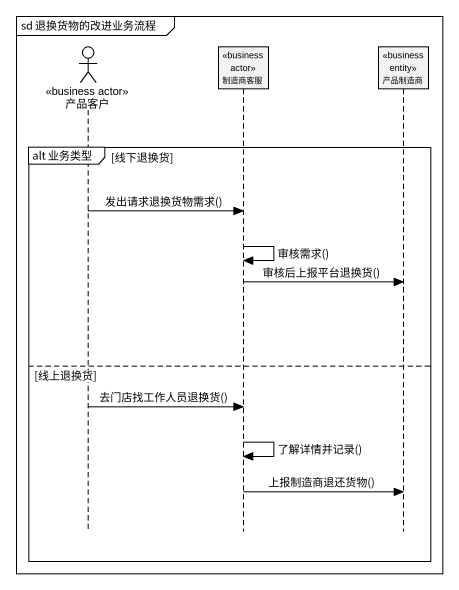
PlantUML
@startuml
mainframe sd 退换货物的改进业务流程
hide footbox
actor 产品客户 <<business actor>>
participant 制造商客服 <<business actor>>
participant 产品制造商 <<business entity>>

group alt 业务类型 [线下退换货]
  产品客户 -> 制造商客服 : 发出请求退换货物需求()
  制造商客服 -> 制造商客服 : 审核需求()
  制造商客服 -> 产品制造商 : 审核后上报平台退换货()
else 线上退换货
  产品客户 -> 制造商客服 : 去门店找工作人员退换货()
  制造商客服 -> 制造商客服 : 了解详情并记录()
  制造商客服 -> 产品制造商 : 上报制造商退还货物()
end
@enduml
